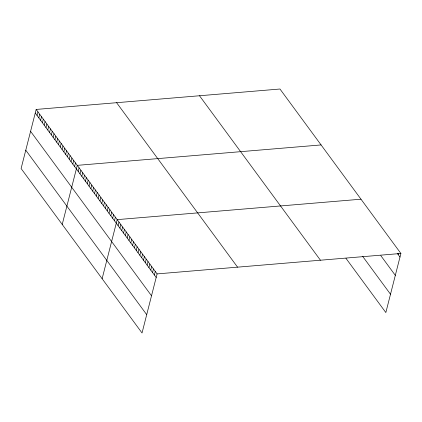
<?xml version="1.0" encoding="UTF-8"?>
<svg xmlns="http://www.w3.org/2000/svg" width="422" height="422" viewBox="0 0 422 422"><rect width="100%" height="100%" fill="white"/><g stroke="black" fill="none" stroke-linecap="round" stroke-linejoin="round"><path stroke-width="0.63" d="M36.16 109.44L21.1 168.526L142.035 332.984L157.095 273.899L36.16 109.44L279.965 89.016L400.9 253.474L385.84 312.56L345.929 258.29M37.041 115.438L37.948 111.872M38.829 117.87L39.737 114.304M40.612 120.302L41.525 116.73M42.4 122.728L43.313 119.162M44.189 125.16L45.101 121.594M45.977 127.592L46.889 124.026M47.765 130.023L48.672 126.458M49.553 132.455L50.461 128.889M51.342 134.887L52.249 131.321M53.13 137.319L54.037 133.753M54.918 139.751L55.825 136.185M56.706 142.177L57.614 138.611M58.494 144.609L59.402 141.043M60.277 147.041L61.19 143.475M62.066 149.472L62.978 145.906M63.854 151.904L64.766 148.338M65.642 154.336L66.555 150.77M67.43 156.768L68.338 153.202M69.219 159.2L70.126 155.634M71.007 161.631L71.914 158.06M72.795 164.058L73.702 160.492M74.583 166.49L75.491 162.924M62.219 224.441L77.279 165.355L321.084 144.931M78.186 171.39L79.093 167.824M79.995 173.853L80.908 170.288M81.81 176.322L82.723 172.756M83.625 178.791L84.537 175.225M85.439 181.254L86.346 177.688M87.254 183.723L88.161 180.157M89.068 186.192L89.976 182.626M90.883 188.655L91.79 185.089M92.698 191.124L93.605 187.558M94.512 193.593L95.419 190.027M96.327 196.056L97.234 192.49M98.136 198.525L99.049 194.959M99.951 200.993L100.863 197.427M101.765 203.457L102.678 199.891M103.58 205.925L104.487 202.36M105.394 208.394L106.302 204.828M107.209 210.858L108.116 207.292M109.024 213.326L109.931 209.76M110.838 215.795L111.746 212.229M112.653 218.258L113.56 214.692M114.467 220.727L115.375 217.161M102.129 278.71L117.189 219.63L360.989 199.205M118.091 225.659L119.004 222.093M119.906 228.128L120.819 224.562M121.721 230.597L122.628 227.031M123.535 233.06L124.443 229.494M125.35 235.529L126.257 231.963M127.164 237.997L128.072 234.432M128.979 240.461L129.886 236.895M130.794 242.93L131.701 239.364M132.603 245.398L133.516 241.832M134.418 247.862L135.33 244.296M136.232 250.33L137.145 246.764M138.047 252.799L138.954 249.233M139.861 255.263L140.769 251.697M141.676 257.731L142.583 254.165M143.491 260.2L144.398 256.629M145.305 262.663L146.212 259.097M147.12 265.132L148.027 261.566M148.934 267.601L149.842 264.03M150.744 270.064L151.656 266.498M152.558 272.533L153.471 268.967M154.373 274.996L155.285 271.43M398.178 254.577L398.479 253.385M157.095 273.899L400.9 253.474M397.45 253.59L399.993 257.045M380.808 255.626L395.319 275.366M362.572 256.249L390.508 294.239M199.506 95.757L320.446 260.216M116.614 102.699L237.554 267.158M35.253 113.006L156.187 277.465M30.579 131.326L151.519 295.785M25.768 150.2L146.708 314.664"/></g></svg>
